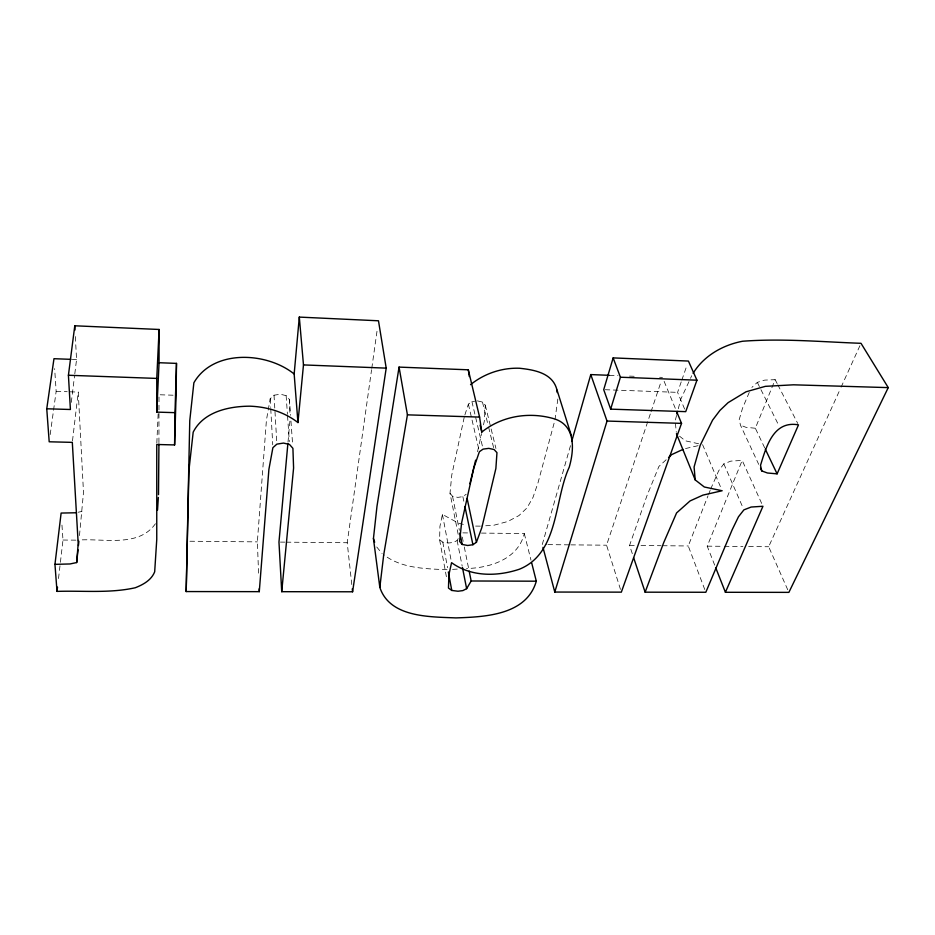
<?xml version="1.0" encoding="UTF-8"?>
<svg xmlns="http://www.w3.org/2000/svg" width="935" height="935" viewBox="0 0 935 935"><rect width="100%" height="100%" fill="white"/><g stroke="black" fill="none" stroke-linecap="round" stroke-linejoin="round"><path stroke-width="0.7" stroke-dasharray="4.67 3.51" d="M158.927 442.617L158.997 394.745L174.658 395.26M446.392 576.708L439.614 539.764L439.929 526.417L442.419 514.414L458.594 523.203L466.413 525.154M156.823 443.061L158.167 413.223M477.388 400.881L482.472 402.062L485.288 405.182L484.365 420.902L482.811 427.914M258.574 573.167L257.37 541.879L266.428 420.119L270.215 398.719L274.025 395.213L280.371 394.208L286.133 395.657L289.406 399.502L290.54 415.304M79.475 535.568L83.495 492.453L78.248 392.069L68.582 391.753M288.003 442.15L289.967 420.423M458.173 534.341L450.004 493.248L451.792 474.886L464.45 416.227M58.508 578.555L62.984 540.033L61.909 524.418M72.486 440.934L78.248 392.069M71.282 402.366L74.625 375.262M74.8 373.836L76.553 359.566L75.303 335.642M50.186 434.588L56.158 391.344L54.639 368.635M557.833 399.011L554.911 420.177L537.941 483.021L532.985 497.443L527.001 507.904L518.96 515.571L507.834 521.485L493.937 525.213L481.654 526.043M351.794 584.574L347.212 542.732L371.569 369.781M371.779 368.343L377.459 327.986M477.516 451.745L481.572 433.524M676.566 415.432L675.175 420.797L676.297 432.25M678.307 408.712L680.75 399.315L689.89 379.645M570.49 445.656L542.242 544.591L546.531 544.626M464.894 414.883L468.377 404.13L471.93 401.583L474.664 401.232M620.478 589.389L606.558 545.198L650.573 413.153M651.029 411.774L661.115 381.515M684.63 409.074L677.583 392.361L681.358 381.48M681.825 380.113L687.015 365.141M632.305 553.672L629.559 545.421L646.926 495.83L658.918 466.436L667.485 458.524M704.78 589.541L688.253 545.97L708.017 495.807M708.555 494.451L710.156 490.384M710.693 489.028L718.711 470.737L723.842 463.877L730.808 461.119L742.203 460.417L762.364 504.947M714.702 565.149L707.211 546.157L742.203 460.417M764.666 447.795L755.34 428.242L775.162 379.668L764.713 380.113L757.315 382.368L751.88 387.406M481.432 533.079L524.301 533.569C518.095 559.212 489.928 567.977 466.507 568.527M787.726 589.763L768.675 546.741L840.483 388.516M841.091 387.183L860.399 344.641M690.497 378.336L691.713 375.718M749.262 392.396L742.53 408.209L739.199 419.616L740.473 425.191L758.706 464.379M155.42 523.74C138.181 548.202 102.721 537.824 77.138 540.161M439.614 539.764L442.804 542.16L448.823 543.001L453.487 542.405L457.133 540.524L458.36 538.338M450.004 493.248L452.552 496.286L457.846 497.373L462.86 496.637L466.226 494.229M685.53 448.543L698.316 445.633M78.131 512.24L81.976 511.422M480.286 526.136L474.746 526.078M452.587 569.368L458.162 569.029M62.984 540.033L75.723 540.149M189.934 541.236L257.37 541.879M280.43 542.101L284.778 542.136M286.227 542.16L347.212 542.732M547.957 544.637L569.403 544.848M570.829 544.86L606.558 545.198M629.559 545.421L635.286 545.467M641.013 545.526L661.057 545.713M662.483 545.724L688.253 545.97M707.211 546.157L722.93 546.309M724.356 546.32L742.939 546.496M748.654 546.554L768.675 546.741M462.86 532.868L468.575 532.938M56.158 391.344L67.203 391.707M605.167 389.72L677.583 392.361M72.322 359.402L76.553 359.566M609.421 375.321L618.023 375.648M629.5 376.104L635.239 376.326M659.619 377.284L662.483 377.389M447.024 569.707C425.296 568.749 401.103 568.527 383.257 554.361M755.34 428.242L745.966 427.307L740.473 425.191M698.597 443.763L685.308 440.794L676.437 433.688M376.747 546.998L382.123 553.59M775.162 379.668L777.16 383.549M777.826 384.834L797.824 423.578M757.315 382.368L778.633 425.121M723.842 463.877L743.325 508.546M702.582 444.663L721.037 488.117M664.119 381.328L675.549 408.922M524.301 533.569L530.998 560.182M485.288 405.182L495.936 448.473M482.472 402.062L488.269 425.799M488.608 427.19L493.727 448.134M471.93 401.583L482.776 447.725M468.377 404.13L479.059 450.319M462.86 496.637L464.041 502.294M462.299 537.099L463.152 541.342M464.298 547.01L468.867 569.66M452.552 496.286L459.377 530.285M457.133 540.524L462.159 566.026M442.419 514.414L451.301 561.269M442.804 542.16L447.549 567.72M290.949 421.042L292.702 445.469M286.133 395.657L287.431 414.322M287.536 415.759L289.324 441.612M274.025 395.213L276.713 441.25M270.215 398.719L270.683 407.356M270.764 408.805L272.74 444.815M289.406 399.502L289.955 414.801"/><path stroke-width="1.4" d="M174.6 444.931L174.997 412.662L156.753 412.113L156.764 378.418L159.102 329.471L74.788 325.789L68.419 375.262L70.406 409.495L46.75 408.782L49.193 441.787L72.311 442.372L78.189 543.492L76.682 562.554L70.008 563.957L54.955 564.354L57.012 591.387C83.028 590.546 109.722 593.456 135.271 587.753C143.195 584.644 151.4 580.144 154.684 571.799L156.753 539.472L156.753 444.487L174.6 444.931L176.072 395.306L176.493 363.388L159.055 362.722L159.102 329.471M158.927 444.067L158.506 494.638M186.182 591.563L189.77 420.598L193.872 382.789C213.157 349.071 266.674 351.794 294.163 374L297.949 422.562C284.298 411.973 267.235 406.842 250.101 406.187C228.981 406.222 203.585 411.657 193.183 432.157L188.928 470.352L186.182 591.563L259.276 591.656L268.906 469.312L272.891 447.69L276.889 444.125L283.504 443.073L289.523 444.487L292.912 448.344L293.59 467.979L281.727 591.691L352.589 591.785L386.202 368.133L378.476 320.787L299.305 317.094L294.163 374M174.997 412.662L176.493 363.388M156.753 412.113L159.055 362.722M157.536 510.042L158.331 497.443M287.875 443.599L278.969 542.09L281.727 591.691M297.949 422.562L303.478 364.919L299.305 317.094M76.682 562.554L78.002 549.768M78.447 545.514L78.891 541.248M531.711 562.987L536.304 581.196C526.51 615.195 485.02 616.925 455.929 617.906C429.796 616.773 389.848 617.661 379.832 587.402L373.439 538.56L376.992 506.221L399.058 367.104L468.306 369.804L479.585 417.092L481.794 432.075C502.083 415.689 529.888 411.458 554.642 418.938C575.808 425.811 574.242 449.817 569.228 467.231C553.987 499.944 559.083 553.181 519.346 569.24C497.151 576.638 471.228 576.965 451.57 562.683L448.905 574.721L448.473 588.068L451.769 590.441L457.998 591.236L462.837 590.604L466.635 588.688L471.158 580.986L469.148 571.075M57.012 591.387L57.514 587.11M379.832 587.402L383.689 554.993L407.426 414.848L399.058 367.104M54.955 564.354L61.126 513.058L75.571 512.777M46.75 408.782L53.973 358.701L70.908 359.344M475.646 460.149L469.908 483.711M676.917 414.088L677.606 411.4M571.682 441.472L590.78 374.584L609.421 375.321M613.15 357.895L603.718 389.673L610.66 409.144L685.717 411.645L696.937 380.194L688.429 361.062L613.15 357.895L620.419 377.214L610.66 409.144M676.636 411.552L681.533 423.368L621.343 592.147L554.782 592.054L607.025 421.054L590.78 374.584M476.429 542.277L481.794 527.737L495.877 468.493L496.964 452.657L494.066 449.525L488.783 448.368L483.103 449.116L479.386 451.71L473.811 467.991L461.586 522.992L459.588 541.423L462.217 544.45L467.699 545.491L472.911 544.719L476.429 542.277L467.126 498.472M693.092 373.334C703.774 355.814 722.802 344.992 742.624 341.24C782.057 338.271 821.585 341.883 861.006 343.309L888.25 387.616L788.883 592.369L725.408 592.287L762.96 506.256L751.156 507.039L743.898 509.867L738.463 516.786L732.175 529.713L705.82 592.264L645.127 592.182L663.768 542.475L676.589 512.918L690.077 500.926L702.956 495.106L722.159 490.746L704.312 486.995L695.219 479.924L676.437 433.688M777.102 473.858L798.49 424.864C773.362 420.294 766.209 446.801 760.517 465.326L761.745 470.913L767.413 472.993L777.102 473.858L765.286 449.092M668.548 457.531L671.762 454.574L682.877 449.431M470.539 384.671C484.318 373.579 501.815 367.619 519.509 368.25C533.745 369.792 551.954 372.761 556.641 388.796L571.355 435.628M471.158 580.986L536.304 581.196M407.426 414.848L479.585 417.092M607.025 421.054L681.533 423.368M68.419 375.262L156.764 378.418M303.478 364.919L386.202 368.133M620.419 377.214L696.937 380.194M888.25 387.616L793.464 384.811L765.368 386.342L746.001 391.8L728.131 402.634L719.962 410.395L712.575 420.154L700.186 445.329L694.086 466.986L695.219 479.924M760.529 468.295L761.745 470.913M715.766 567.861L725.408 592.287M633.673 557.798L645.127 592.182M373.439 538.56L374.643 542.23M542.978 547.384L554.782 592.054M480.134 425.098L481.794 432.075M464.929 506.536L472.911 544.719M459.938 533.114L462.217 544.45M462.439 567.44L466.635 588.688M448.344 571.975L451.769 590.441M556.839 390.059L557.237 392.571M468.306 369.804L469.323 376.56M352.273 588.898L352.589 591.785M74.788 325.789L75.01 330.008M259.17 588.816L259.276 591.656"/></g></svg>
